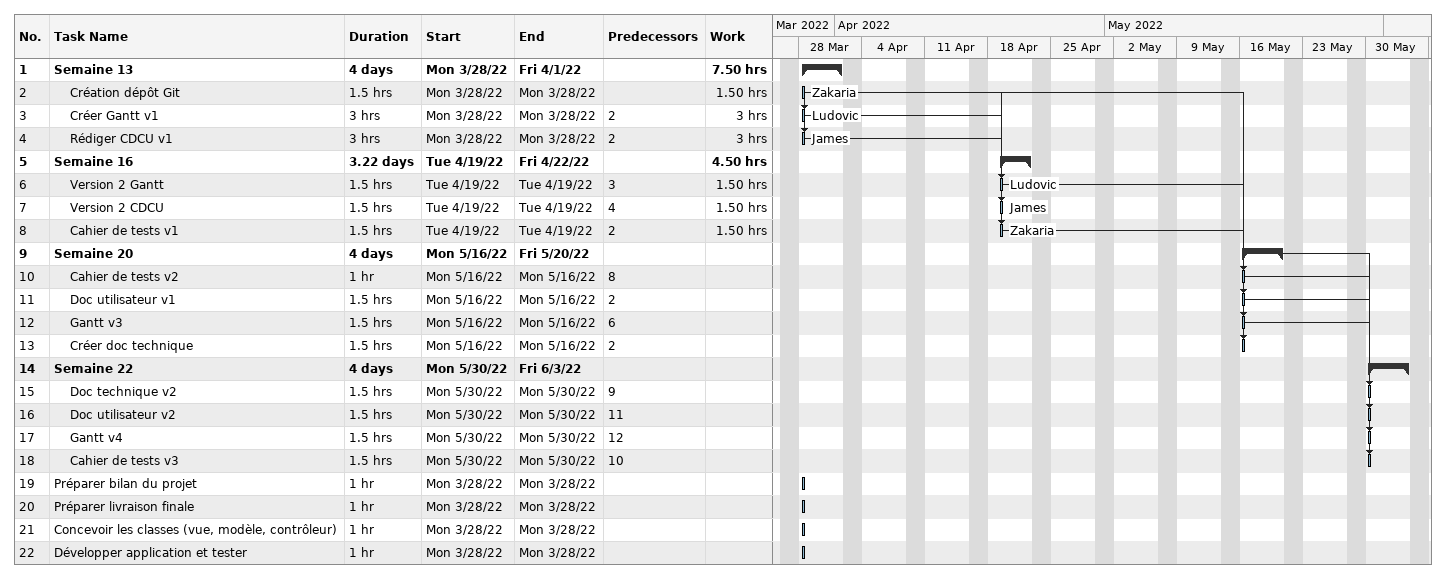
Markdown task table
| ID | Level | Task | Duration | Start | Finish | Predecessors | Resources | Work (h) |
|---|---|---|---|---|---|---|---|---|
| 1 | 1 | **Semaine 13** | 4d | 2022-03-28 | 2022-04-01 |  |  | 7.50 |
| 2 | 2 | Création dépôt Git | 1.5h | 2022-03-28 | 2022-03-28 |  | Zakaria | 1.50 |
| 3 | 2 | Créer Gantt v1 | 3h | 2022-03-28 | 2022-03-28 | 2 | Ludovic | 3 |
| 4 | 2 | Rédiger CDCU v1 | 3h | 2022-03-28 | 2022-03-28 | 2 | James | 3 |
| 5 | 1 | **Semaine 16** | 3.22d | 2022-04-19 | 2022-04-22 |  |  | 4.50 |
| 6 | 2 | Version 2 Gantt | 1.5h | 2022-04-19 | 2022-04-19 | 3 | Ludovic | 1.50 |
| 7 | 2 | Version 2 CDCU | 1.5h | 2022-04-19 | 2022-04-19 | 4 | James | 1.50 |
| 8 | 2 | Cahier de tests v1 | 1.5h | 2022-04-19 | 2022-04-19 | 2 | Zakaria | 1.50 |
| 9 | 1 | **Semaine 20** | 4d | 2022-05-16 | 2022-05-20 |  |  |  |
| 10 | 2 | Cahier de tests v2 | 1h | 2022-05-16 | 2022-05-16 | 8 |  |  |
| 11 | 2 | Doc utilisateur v1 | 1.5h | 2022-05-16 | 2022-05-16 | 2 |  |  |
| 12 | 2 | Gantt v3 | 1.5h | 2022-05-16 | 2022-05-16 | 6 |  |  |
| 13 | 2 | Créer doc technique | 1.5h | 2022-05-16 | 2022-05-16 | 2 |  |  |
| 14 | 1 | **Semaine 22** | 4d | 2022-05-30 | 2022-06-03 |  |  |  |
| 15 | 2 | Doc technique v2 | 1.5h | 2022-05-30 | 2022-05-30 | 9 |  |  |
| 16 | 2 | Doc utilisateur v2 | 1.5h | 2022-05-30 | 2022-05-30 | 11 |  |  |
| 17 | 2 | Gantt v4 | 1.5h | 2022-05-30 | 2022-05-30 | 12 |  |  |
| 18 | 2 | Cahier de tests v3 | 1.5h | 2022-05-30 | 2022-05-30 | 10 |  |  |
| 19 | 1 | Préparer bilan du projet | 1h | 2022-03-28 | 2022-03-28 |  |  |  |
| 20 | 1 | Préparer livraison finale | 1h | 2022-03-28 | 2022-03-28 |  |  |  |
| 21 | 1 | Concevoir les classes (vue, modèle, contrôleur) | 1h | 2022-03-28 | 2022-03-28 |  |  |  |
| 22 | 1 | Développer application et tester | 1h | 2022-03-28 | 2022-03-28 |  |  |  |
